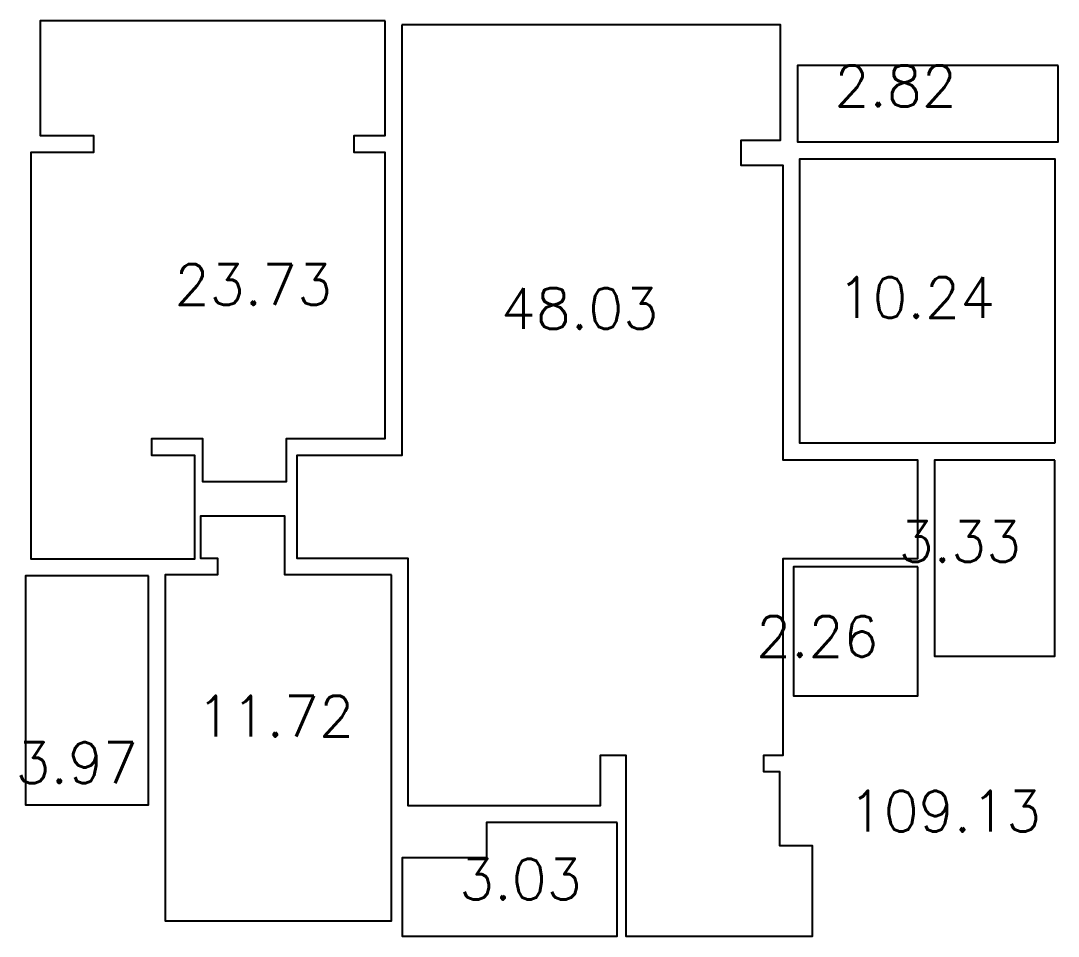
# Model space of a CAD drawing. Header units: inches. Extents: x 3778 to 56227, y -16914 to 35091.
# Drawn here: x 10744 to 23072, y 24213 to 35091 of the extents above; entities that cross this region are included whole.
import ezdxf
from ezdxf.enums import TextEntityAlignment as Align

# ---------------------------------------------------------------- set-up
doc = ezdxf.new("R2010")
doc.units = ezdxf.units.IN
doc.header["$LTSCALE"] = 100
doc.header["$MEASUREMENT"] = 0
doc.layers.add('3.기호.계단선', color=30, linetype='Continuous')
doc.styles.get("Standard").update_dxf_attribs({"font": 'txt.shx', "bigfont": 'whgtxt.shx'})

msp = doc.modelspace()

# ---------------------------------------------------------------- linework, layer by layer
at = {"layer": '3.기호.계단선'}
for points in [[(15072.5, 35091.1), (10972.5, 35091.1), (10972.5, 33726.1), (11607.5, 33726.1), (11607.5, 33526.1), (10862.5, 33526.1), (10862.5, 28696.1), (12812.5, 28696.1), (12812.5, 29926.1), (12302.5, 29926.1), (12302.5, 30126.1), (12902.5, 30126.1), (12902.5, 29616.1), (13902.5, 29616.1), (13902.5, 30126.1), (15072.5, 30126.1), (15072.5, 33526.1), (14707.5, 33526.1), (14707.5, 33726.1), (15072.9, 33726.1), (15072.5, 35091.1)], [(15272.5, 35041.1), (15272.5, 29926.1), (14022.5, 29926.1), (14022.5, 28706.1), (15342.5, 28706.1), (15342.5, 25766.1), (17632.5, 25766.1), (17632.5, 26366.1), (17932.5, 26366.1), (17932.5, 24213.1), (20152.5, 24213.1), (20152.5, 25286.1), (19762.5, 25286.1), (19762.5, 26166.1), (19572.5, 26166.1), (19572.5, 26366.1), (19802.5, 26366.1), (19802.5, 28701.1), (21402.5, 28701.1), (21402.5, 29871.1), (19802.5, 29871.1), (19802.5, 33371.1), (19302.5, 33371.1), (19302.5, 33671.1), (19772.5, 33671.1), (19772.5, 35041.1), (15272.5, 35041.1)], [(15151, 28506.1), (13881, 28506.1), (13881, 29206.1), (12881, 29206.1), (12881, 28706.1), (13081, 28706.1), (13081, 28506.1), (12461, 28506.1), (12461, 24396.1), (15151, 24396.1), (15151, 28506.1)], [(17832.5, 25566.1), (16277.5, 25566.1), (16277.5, 25143.1), (15277.5, 25143.1), (15277.5, 24213.1), (17832.5, 24213.1), (17832.5, 25566.1)]]:
    msp.add_lwpolyline(points, dxfattribs=at)
for points in [[(23072.5, 34561.1), (19972.5, 34561.1), (19972.5, 33651.1), (23072.5, 33651.1)], [(23032.5, 30071.1), (20002.5, 30071.1), (20002.5, 33451.1), (23032.5, 33451.1)], [(23032.5, 29871.1), (21602.5, 29871.1), (21602.5, 27541.1), (23032.5, 27541.1)], [(12261, 28496.1), (10801, 28496.1), (10801, 25776.1), (12261, 25776.1)], [(21402.5, 28601.1), (19927.5, 28601.1), (19927.5, 27071.1), (21402.5, 27071.1)]]:
    msp.add_lwpolyline(points, close=True, dxfattribs=at)

# ---------------------------------------------------------------- texts
for s, p in [('2.82', (21867.5, 34072.8)), ('23.73', (14443.2, 31714)), ('10.24', (22320, 31559.2)), ('48.03', (18319.2, 31429.9)), ('3.33', (22630.9, 28660.7)), ('2.26', (20937.3, 27532.8)), ('11.72', (14704.4, 26586.4)), ('3.97', (12136.9, 26033.3)), ('109.13', (22870, 25456.7)), ('3.03', (17409.7, 24648.5))]:
    msp.add_text(s, height=485.24, dxfattribs=at).set_placement(p, align=Align.RIGHT)

doc.saveas('drawing.dxf')
